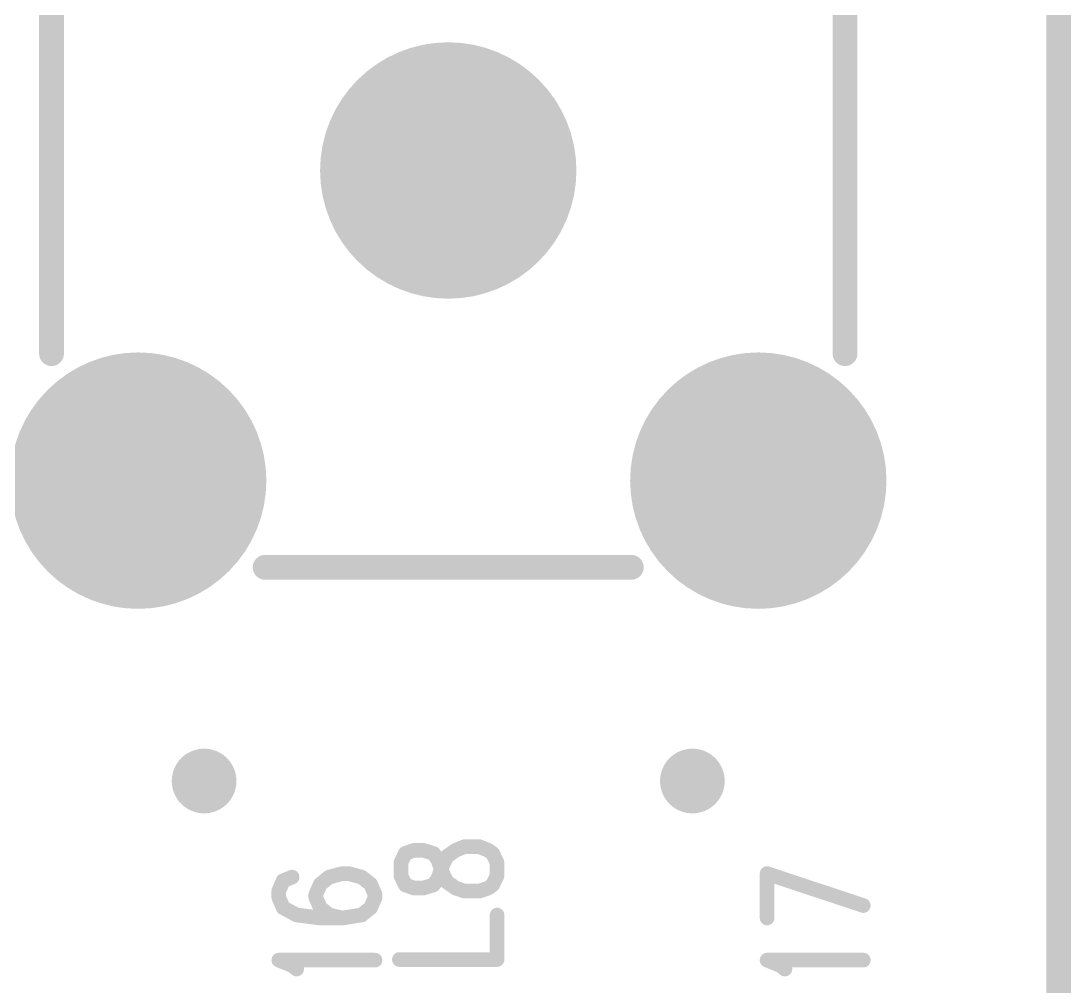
# Model space of a CAD drawing. Extents: x -0.1 to 57.1, y -0.1 to 42.5.
# Drawn here: x 48.5 to 57.1, y 22.31 to 30.22 of the extents above; entities that cross this region are included whole.
import ezdxf

# ---------------------------------------------------------------- set-up
doc = ezdxf.new("R2010")
doc.units = 0
doc.header["$MEASUREMENT"] = 0
doc.layers.get('0').update_dxf_attribs({"linetype": 'CONTINUOUS'})
doc.layers.add('02_ASSY1_GBR', color=7, linetype='CONTINUOUS')

# ---------------------------------------------------------------- blocks, each defined once
blk = doc.blocks.new('ROUND_134')
at = {"const_width": 1.05}
blk.add_lwpolyline([(-0.525, 0, 1), (0.525, 0, 1)], format="xyb", close=True, dxfattribs=at)
blk = doc.blocks.new('ROUND_182')
at = {"const_width": 0.265}
blk.add_lwpolyline([(-0.1325, 0, 1), (0.1325, 0, 1)], format="xyb", close=True, dxfattribs=at)
blk = doc.blocks.new('ROUND_1')
at = {"const_width": 0.1016}
blk.add_lwpolyline([(-0.0508, 0, 1), (0.0508, 0, 1)], format="xyb", close=True, dxfattribs=at)
blk = doc.blocks.new('ROUND_4')
at = {"const_width": 0.06}
blk.add_lwpolyline([(-0.03, 0, 1), (0.03, 0, 1)], format="xyb", close=True, dxfattribs=at)

msp = doc.modelspace()

# ---------------------------------------------------------------- linework, layer by layer
at = {"layer": '02_ASSY1_GBR'}
for points, const_width in [([(57, 0), (57, 35)], 0.2032), ([(48.75, 30.5), (48.75, 27.5)], 0.2032), ([(55.25, 30.5), (55.25, 27.5)], 0.2032), ([(50.5, 25.75), (53.5, 25.75)], 0.2032), ([(51.721, 23.433), (51.648, 23.407)], 0.12), ([(51.794, 23.433), (51.721, 23.433)], 0.12), ([(51.879, 23.407), (51.794, 23.433)], 0.12), ([(51.988, 23.382), (52.061, 23.433)], 0.12), ([(52.061, 23.433), (52.133, 23.462)], 0.12), ([(52.133, 23.462), (52.255, 23.462)], 0.12), ([(52.255, 23.462), (52.327, 23.433)], 0.12), ([(52.327, 23.433), (52.364, 23.407)], 0.12), ([(51.648, 23.407), (51.612, 23.331)], 0.12), ([(51.915, 23.356), (51.879, 23.407)], 0.12), ([(51.952, 23.251), (51.915, 23.356)], 0.12), ([(51.952, 23.305), (51.988, 23.382)], 0.12), ([(52.364, 23.407), (52.4, 23.331)], 0.12), ([(51.612, 23.331), (51.612, 23.225)], 0.12), ([(51.915, 23.2), (51.952, 23.305)], 0.12), ([(51.988, 23.174), (51.952, 23.251)], 0.12), ([(52.4, 23.331), (52.4, 23.225)], 0.12), ([(50.648, 23.184), (50.612, 23.1)], 0.12), ([(50.721, 23.213), (50.648, 23.184)], 0.12), ([(51.024, 23.213), (50.952, 23.155)], 0.12), ([(51.133, 23.242), (51.024, 23.213)], 0.12), ([(51.182, 23.242), (51.133, 23.242)], 0.12), ([(51.291, 23.213), (51.182, 23.242)], 0.12), ([(51.364, 23.155), (51.291, 23.213)], 0.12), ([(51.612, 23.225), (51.648, 23.149)], 0.12), ([(51.879, 23.149), (51.915, 23.2)], 0.12), ([(52.061, 23.123), (51.988, 23.174)], 0.12), ([(52.4, 23.225), (52.364, 23.149)], 0.12), ([(54.612, 22.878), (54.612, 23.242)], 0.12), ([(54.612, 23.242), (55.4, 22.98)], 0.12), ([(50.612, 23.1), (50.612, 23.045)], 0.12), ([(50.952, 23.155), (50.915, 23.071)], 0.12), ([(51.4, 23.071), (51.364, 23.155)], 0.12), ([(51.648, 23.149), (51.721, 23.123)], 0.12), ([(51.721, 23.123), (51.794, 23.123)], 0.12), ([(51.794, 23.123), (51.879, 23.149)], 0.12), ([(52.133, 23.098), (52.061, 23.123)], 0.12), ([(52.255, 23.098), (52.133, 23.098)], 0.12), ([(52.327, 23.123), (52.255, 23.098)], 0.12), ([(52.364, 23.149), (52.327, 23.123)], 0.12), ([(50.612, 23.045), (50.648, 22.962)], 0.12), ([(50.915, 23.071), (50.915, 23.045)], 0.12), ([(50.915, 23.045), (50.952, 22.962)], 0.12), ([(51.364, 22.962), (51.4, 23.045)], 0.12), ([(51.4, 23.045), (51.4, 23.071)], 0.12), ([(50.648, 22.962), (50.758, 22.903)], 0.12), ([(50.952, 22.962), (51.024, 22.903)], 0.12), ([(51.291, 22.903), (51.364, 22.962)], 0.12), ([(50.758, 22.903), (50.952, 22.878)], 0.12), ([(50.952, 22.878), (51.133, 22.878)], 0.12), ([(51.024, 22.903), (51.133, 22.878)], 0.12), ([(51.133, 22.878), (51.291, 22.903)], 0.12), ([(52.4, 22.538), (52.4, 22.902)], 0.12), ([(50.721, 22.489), (50.612, 22.533)], 0.12), ([(50.612, 22.533), (51.4, 22.533)], 0.12), ([(50.758, 22.46), (50.721, 22.489)], 0.12), ([(51.6, 22.538), (52.4, 22.538)], 0.12), ([(54.721, 22.489), (54.612, 22.533)], 0.12), ([(54.612, 22.533), (55.4, 22.533)], 0.12), ([(54.758, 22.46), (54.721, 22.489)], 0.12)]:
    msp.add_lwpolyline(points, dxfattribs=dict(at, const_width=const_width))

# ---------------------------------------------------------------- block references
for name, p in [('ROUND_134', (52, 29)), ('ROUND_1', (48.75, 27.5)), ('ROUND_1', (55.25, 27.5)), ('ROUND_134', (49.46, 26.46)), ('ROUND_134', (54.54, 26.46)), ('ROUND_1', (50.5, 25.75)), ('ROUND_1', (53.5, 25.75)), ('ROUND_182', (50, 24)), ('ROUND_182', (54, 24)), ('ROUND_4', (51.721, 23.433)), ('ROUND_4', (51.794, 23.433)), ('ROUND_4', (52.061, 23.433)), ('ROUND_4', (52.133, 23.462)), ('ROUND_4', (52.255, 23.462)), ('ROUND_4', (52.327, 23.433)), ('ROUND_4', (51.648, 23.407)), ('ROUND_4', (51.879, 23.407)), ('ROUND_4', (51.915, 23.356)), ('ROUND_4', (51.988, 23.382)), ('ROUND_4', (52.364, 23.407)), ('ROUND_4', (51.612, 23.331)), ('ROUND_4', (51.952, 23.305)), ('ROUND_4', (51.952, 23.251)), ('ROUND_4', (52.4, 23.331)), ('ROUND_4', (50.648, 23.184)), ('ROUND_4', (50.721, 23.213)), ('ROUND_4', (51.024, 23.213)), ('ROUND_4', (51.133, 23.242)), ('ROUND_4', (51.182, 23.242)), ('ROUND_4', (51.291, 23.213)), ('ROUND_4', (51.612, 23.225)), ('ROUND_4', (51.612, 23.225)), ('ROUND_4', (51.915, 23.2)), ('ROUND_4', (51.988, 23.174)), ('ROUND_4', (52.4, 23.225)), ('ROUND_4', (54.612, 23.242)), ('ROUND_4', (50.612, 23.1)), ('ROUND_4', (50.952, 23.155)), ('ROUND_4', (51.364, 23.155)), ('ROUND_4', (51.648, 23.149)), ('ROUND_4', (51.721, 23.123)), ('ROUND_4', (51.794, 23.123)), ('ROUND_4', (51.879, 23.149)), ('ROUND_4', (52.061, 23.123)), ('ROUND_4', (52.133, 23.098)), ('ROUND_4', (52.255, 23.098)), ('ROUND_4', (52.327, 23.123)), ('ROUND_4', (52.364, 23.149)), ('ROUND_4', (50.612, 23.045)), ('ROUND_4', (50.915, 23.071)), ('ROUND_4', (50.915, 23.045)), ('ROUND_4', (51.4, 23.071)), ('ROUND_4', (51.4, 23.045)), ('ROUND_4', (50.648, 22.962)), ('ROUND_4', (50.952, 22.962)), ('ROUND_4', (51.364, 22.962)), ('ROUND_4', (55.4, 22.98)), ('ROUND_4', (50.758, 22.903)), ('ROUND_4', (50.952, 22.878)), ('ROUND_4', (51.024, 22.903)), ('ROUND_4', (51.133, 22.878)), ('ROUND_4', (51.133, 22.878)), ('ROUND_4', (51.291, 22.903)), ('ROUND_4', (52.4, 22.902)), ('ROUND_4', (54.612, 22.878)), ('ROUND_4', (50.612, 22.533)), ('ROUND_4', (50.721, 22.489)), ('ROUND_4', (51.4, 22.533)), ('ROUND_4', (51.6, 22.538)), ('ROUND_4', (52.4, 22.538)), ('ROUND_4', (54.612, 22.533)), ('ROUND_4', (54.721, 22.489)), ('ROUND_4', (55.4, 22.533)), ('ROUND_4', (50.758, 22.46)), ('ROUND_4', (54.758, 22.46))]:
    msp.add_blockref(name, p, dxfattribs=at)

doc.saveas('drawing.dxf')
